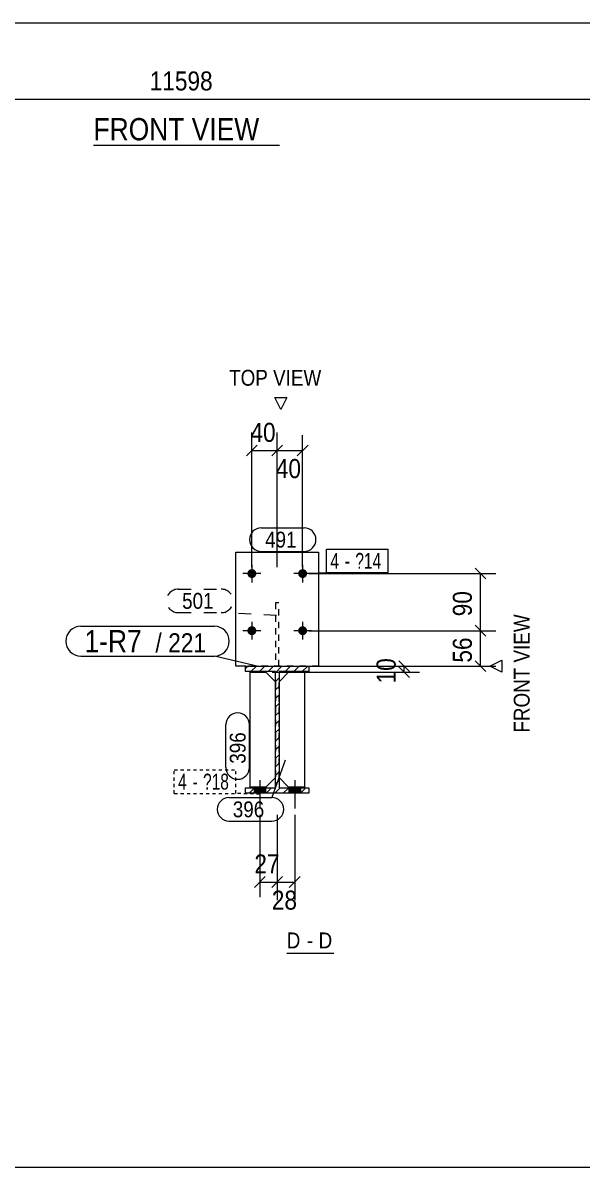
# Model space of a CAD drawing. Header units: millimetres. Extents: x 2 to 825, y 1 to 579.
# Drawn here: x 341.3 to 429.4, y 5 to 185.3 of the extents above; entities that cross this region are included whole.
import ezdxf

# ---------------------------------------------------------------- set-up
doc = ezdxf.new("R2010")
doc.units = ezdxf.units.MM
for name, pattern in [('XKITLINE00', [0]), ('XKITLINE01', [4, 1, -1, 1, -1]), ('XKITLINE02', [4, 2, -2]), ('XKITLINE04', [3, 0.5, -0.5, 0.5, -0.5, 0.5, -0.5])]:
    doc.linetypes.add(name, pattern=pattern)
for name, color, linetype, lineweight in [('Bolt', 3, 'Continuous', 0), ('BoltMark', 7, 'Continuous', 0), ('Dimensions', 7, 'Continuous', 0), ('DrawingSheet', 5, 'Continuous', 0), ('OtherObjectType', 7, 'Continuous', 0), ('Part', 2, 'Continuous', 0), ('PartMark', 7, 'Continuous', 0)]:
    doc.layers.add(name, color=color, linetype=linetype, lineweight=lineweight)
doc.styles.add('ARIAL', font='ARIAL.TTF')
doc.styles.add('ARIAL_NARROW', font='ARIALN.TTF')

# ---------------------------------------------------------------- blocks, each defined once
blk = doc.blocks.new('*A1')
at = {"layer": 'Part', "color": 7, "linetype": 'XKITLINE00', "lineweight": 0}
for p, q in [((376.36, 83.55), (376.73, 83.92)), ((377.22, 83.07), (378.07, 83.92)), ((378.57, 83.07), (379.42, 83.92)), ((379.92, 83.07), (380.77, 83.92)), ((381.08, 82.89), (382.11, 83.92)), ((382.61, 83.07), (383.46, 83.92)), ((383.96, 83.07), (384.81, 83.92)), ((385.31, 83.07), (386.16, 83.92)), ((381.08, 81.54), (381.64, 82.1)), ((381.08, 80.19), (381.64, 80.75)), ((381.08, 78.85), (381.64, 79.41)), ((381.08, 77.5), (381.64, 78.06)), ((381.08, 76.15), (381.64, 76.71)), ((381.08, 74.8), (381.64, 75.36)), ((381.08, 73.46), (381.64, 74.02)), ((381.08, 72.11), (381.64, 72.67)), ((381.08, 70.76), (381.64, 71.32)), ((381.08, 69.42), (381.64, 69.98)), ((381.08, 68.07), (381.64, 68.63)), ((381.08, 66.72), (381.64, 67.28)), ((381.08, 65.38), (381.64, 65.94)), ((376.36, 64.7), (376.43, 64.77)), ((376.93, 63.92), (377.78, 64.77)), ((378.28, 63.92), (379.13, 64.77)), ((379.63, 63.92), (380.48, 64.77)), ((380.97, 63.92), (381.82, 64.77)), ((382.32, 63.92), (383.17, 64.77)), ((383.67, 63.92), (384.52, 64.77)), ((385.01, 63.92), (385.69, 64.59)), ((385.69, 64.59), (385.86, 64.77)), ((386.36, 63.92), (386.36, 63.92)), ((386.36, 63.92), (386.36, 63.92))]:
    blk.add_line(p, q, dxfattribs=at)
blk = doc.blocks.new('*A106')
at = {"layer": 'Bolt'}
for points in [[(379.51, 64.77), (379.51, 63.92), (377.71, 63.92), (377.71, 64.77)], [(379.51, 64.77), (379.51, 63.92), (377.71, 63.92), (377.71, 64.77)], [(385.01, 64.77), (385.01, 63.92), (383.21, 63.92), (383.21, 64.77)], [(385.01, 64.77), (385.01, 63.92), (383.21, 63.92), (383.21, 64.77)]]:
    blk.add_hatch(color=3, dxfattribs=at).paths.add_polyline_path(points, flags=17)
at = {"layer": 'Bolt', "color": 3, "linetype": 'XKITLINE00', "lineweight": 0}
for p, q in [((378.61, 65.99), (378.61, 61.49)), ((378.61, 65.99), (378.61, 61.49)), ((384.11, 65.99), (384.11, 61.49)), ((384.11, 65.99), (384.11, 61.49)), ((377.71, 64.77), (377.71, 63.92)), ((377.71, 64.77), (377.71, 63.92)), ((379.51, 64.77), (379.51, 63.92)), ((379.51, 64.77), (379.51, 63.92)), ((383.21, 64.77), (383.21, 63.92)), ((383.21, 64.77), (383.21, 63.92)), ((385.01, 64.77), (385.01, 63.92)), ((385.01, 64.77), (385.01, 63.92))]:
    blk.add_line(p, q, dxfattribs=at)
blk = doc.blocks.new('*A107')
at = {"layer": 'Bolt'}
for points in [[(378.06, 98.49), (378.06, 98.45), (378.05, 98.42), (378.05, 98.38), (378.04, 98.35), (378.03, 98.32), (378.02, 98.28), (378.01, 98.25), (377.99, 98.22), (377.98, 98.19), (377.96, 98.16), (377.94, 98.13), (377.92, 98.1), (377.9, 98.08), (377.88, 98.05), (377.86, 98.02), (377.83, 98), (377.81, 97.98), (377.78, 97.96), (377.75, 97.94), (377.72, 97.92), (377.69, 97.9), (377.66, 97.89), (377.63, 97.87), (377.6, 97.86), (377.56, 97.85), (377.53, 97.84), (377.5, 97.83), (377.46, 97.83), (377.43, 97.82), (377.4, 97.82), (377.36, 97.82), (377.33, 97.82), (377.29, 97.82), (377.26, 97.83), (377.22, 97.83), (377.19, 97.84), (377.16, 97.85), (377.13, 97.86), (377.09, 97.87), (377.06, 97.89), (377.03, 97.9), (377, 97.92), (376.97, 97.94), (376.94, 97.96), (376.92, 97.98), (376.89, 98), (376.87, 98.02), (376.84, 98.05), (376.82, 98.08), (376.8, 98.1), (376.78, 98.13), (376.76, 98.16), (376.74, 98.19), (376.73, 98.22), (376.71, 98.25), (376.7, 98.28), (376.69, 98.32), (376.68, 98.35), (376.67, 98.38), (376.67, 98.42), (376.66, 98.45), (376.66, 98.49), (376.66, 98.52), (376.66, 98.55), (376.66, 98.59), (376.67, 98.62), (376.67, 98.66), (376.68, 98.69), (376.69, 98.72), (376.7, 98.76), (376.71, 98.79), (376.73, 98.82), (376.74, 98.85), (376.76, 98.88), (376.78, 98.91), (376.8, 98.94), (376.82, 98.96), (376.84, 98.99), (376.87, 99.01), (376.89, 99.04), (376.92, 99.06), (376.94, 99.08), (376.97, 99.1), (377, 99.12), (377.03, 99.14), (377.06, 99.15), (377.09, 99.17), (377.13, 99.18), (377.16, 99.19), (377.19, 99.2), (377.22, 99.21), (377.26, 99.21), (377.29, 99.22), (377.33, 99.22), (377.36, 99.22), (377.4, 99.22), (377.43, 99.22), (377.46, 99.21), (377.5, 99.21), (377.53, 99.2), (377.56, 99.19), (377.6, 99.18), (377.63, 99.17), (377.66, 99.15), (377.69, 99.14), (377.72, 99.12), (377.75, 99.1), (377.78, 99.08), (377.81, 99.06), (377.83, 99.04), (377.86, 99.01), (377.88, 98.99), (377.9, 98.96), (377.92, 98.94), (377.94, 98.91), (377.96, 98.88), (377.98, 98.85), (377.99, 98.82), (378.01, 98.79), (378.02, 98.76), (378.03, 98.72), (378.04, 98.69), (378.05, 98.66), (378.05, 98.62), (378.06, 98.59), (378.06, 98.55), (378.06, 98.52)], [(386.06, 98.49), (386.06, 98.45), (386.05, 98.42), (386.05, 98.38), (386.04, 98.35), (386.03, 98.32), (386.02, 98.28), (386.01, 98.25), (385.99, 98.22), (385.98, 98.19), (385.96, 98.16), (385.94, 98.13), (385.92, 98.1), (385.9, 98.08), (385.88, 98.05), (385.86, 98.02), (385.83, 98), (385.81, 97.98), (385.78, 97.96), (385.75, 97.94), (385.72, 97.92), (385.69, 97.9), (385.66, 97.89), (385.63, 97.87), (385.6, 97.86), (385.56, 97.85), (385.53, 97.84), (385.5, 97.83), (385.46, 97.83), (385.43, 97.82), (385.4, 97.82), (385.36, 97.82), (385.33, 97.82), (385.29, 97.82), (385.26, 97.83), (385.22, 97.83), (385.19, 97.84), (385.16, 97.85), (385.13, 97.86), (385.09, 97.87), (385.06, 97.89), (385.03, 97.9), (385, 97.92), (384.97, 97.94), (384.94, 97.96), (384.92, 97.98), (384.89, 98), (384.87, 98.02), (384.84, 98.05), (384.82, 98.08), (384.8, 98.1), (384.78, 98.13), (384.76, 98.16), (384.74, 98.19), (384.73, 98.22), (384.71, 98.25), (384.7, 98.28), (384.69, 98.32), (384.68, 98.35), (384.67, 98.38), (384.67, 98.42), (384.66, 98.45), (384.66, 98.49), (384.66, 98.52), (384.66, 98.55), (384.66, 98.59), (384.67, 98.62), (384.67, 98.66), (384.68, 98.69), (384.69, 98.72), (384.7, 98.76), (384.71, 98.79), (384.73, 98.82), (384.74, 98.85), (384.76, 98.88), (384.78, 98.91), (384.8, 98.94), (384.82, 98.96), (384.84, 98.99), (384.87, 99.01), (384.89, 99.04), (384.92, 99.06), (384.94, 99.08), (384.97, 99.1), (385, 99.12), (385.03, 99.14), (385.06, 99.15), (385.09, 99.17), (385.13, 99.18), (385.16, 99.19), (385.19, 99.2), (385.22, 99.21), (385.26, 99.21), (385.29, 99.22), (385.33, 99.22), (385.36, 99.22), (385.4, 99.22), (385.43, 99.22), (385.46, 99.21), (385.5, 99.21), (385.53, 99.2), (385.56, 99.19), (385.6, 99.18), (385.63, 99.17), (385.66, 99.15), (385.69, 99.14), (385.72, 99.12), (385.75, 99.1), (385.78, 99.08), (385.81, 99.06), (385.83, 99.04), (385.86, 99.01), (385.88, 98.99), (385.9, 98.96), (385.92, 98.94), (385.94, 98.91), (385.96, 98.88), (385.98, 98.85), (385.99, 98.82), (386.01, 98.79), (386.02, 98.76), (386.03, 98.72), (386.04, 98.69), (386.05, 98.66), (386.05, 98.62), (386.06, 98.59), (386.06, 98.55), (386.06, 98.52)], [(378.06, 89.49), (378.06, 89.45), (378.05, 89.42), (378.05, 89.38), (378.04, 89.35), (378.03, 89.32), (378.02, 89.28), (378.01, 89.25), (377.99, 89.22), (377.98, 89.19), (377.96, 89.16), (377.94, 89.13), (377.92, 89.1), (377.9, 89.08), (377.88, 89.05), (377.86, 89.02), (377.83, 89), (377.81, 88.98), (377.78, 88.96), (377.75, 88.94), (377.72, 88.92), (377.69, 88.9), (377.66, 88.89), (377.63, 88.87), (377.6, 88.86), (377.56, 88.85), (377.53, 88.84), (377.5, 88.83), (377.46, 88.83), (377.43, 88.82), (377.4, 88.82), (377.36, 88.82), (377.33, 88.82), (377.29, 88.82), (377.26, 88.83), (377.22, 88.83), (377.19, 88.84), (377.16, 88.85), (377.13, 88.86), (377.09, 88.87), (377.06, 88.89), (377.03, 88.9), (377, 88.92), (376.97, 88.94), (376.94, 88.96), (376.92, 88.98), (376.89, 89), (376.87, 89.02), (376.84, 89.05), (376.82, 89.08), (376.8, 89.1), (376.78, 89.13), (376.76, 89.16), (376.74, 89.19), (376.73, 89.22), (376.71, 89.25), (376.7, 89.28), (376.69, 89.32), (376.68, 89.35), (376.67, 89.38), (376.67, 89.42), (376.66, 89.45), (376.66, 89.49), (376.66, 89.52), (376.66, 89.55), (376.66, 89.59), (376.67, 89.62), (376.67, 89.66), (376.68, 89.69), (376.69, 89.72), (376.7, 89.76), (376.71, 89.79), (376.73, 89.82), (376.74, 89.85), (376.76, 89.88), (376.78, 89.91), (376.8, 89.94), (376.82, 89.96), (376.84, 89.99), (376.87, 90.01), (376.89, 90.04), (376.92, 90.06), (376.94, 90.08), (376.97, 90.1), (377, 90.12), (377.03, 90.14), (377.06, 90.15), (377.09, 90.17), (377.13, 90.18), (377.16, 90.19), (377.19, 90.2), (377.22, 90.21), (377.26, 90.21), (377.29, 90.22), (377.33, 90.22), (377.36, 90.22), (377.4, 90.22), (377.43, 90.22), (377.46, 90.21), (377.5, 90.21), (377.53, 90.2), (377.56, 90.19), (377.6, 90.18), (377.63, 90.17), (377.66, 90.15), (377.69, 90.14), (377.72, 90.12), (377.75, 90.1), (377.78, 90.08), (377.81, 90.06), (377.83, 90.04), (377.86, 90.01), (377.88, 89.99), (377.9, 89.96), (377.92, 89.94), (377.94, 89.91), (377.96, 89.88), (377.98, 89.85), (377.99, 89.82), (378.01, 89.79), (378.02, 89.76), (378.03, 89.72), (378.04, 89.69), (378.05, 89.66), (378.05, 89.62), (378.06, 89.59), (378.06, 89.55), (378.06, 89.52)], [(386.06, 89.49), (386.06, 89.45), (386.05, 89.42), (386.05, 89.38), (386.04, 89.35), (386.03, 89.32), (386.02, 89.28), (386.01, 89.25), (385.99, 89.22), (385.98, 89.19), (385.96, 89.16), (385.94, 89.13), (385.92, 89.1), (385.9, 89.08), (385.88, 89.05), (385.86, 89.02), (385.83, 89), (385.81, 88.98), (385.78, 88.96), (385.75, 88.94), (385.72, 88.92), (385.69, 88.9), (385.66, 88.89), (385.63, 88.87), (385.6, 88.86), (385.56, 88.85), (385.53, 88.84), (385.5, 88.83), (385.46, 88.83), (385.43, 88.82), (385.4, 88.82), (385.36, 88.82), (385.33, 88.82), (385.29, 88.82), (385.26, 88.83), (385.22, 88.83), (385.19, 88.84), (385.16, 88.85), (385.13, 88.86), (385.09, 88.87), (385.06, 88.89), (385.03, 88.9), (385, 88.92), (384.97, 88.94), (384.94, 88.96), (384.92, 88.98), (384.89, 89), (384.87, 89.02), (384.84, 89.05), (384.82, 89.08), (384.8, 89.1), (384.78, 89.13), (384.76, 89.16), (384.74, 89.19), (384.73, 89.22), (384.71, 89.25), (384.7, 89.28), (384.69, 89.32), (384.68, 89.35), (384.67, 89.38), (384.67, 89.42), (384.66, 89.45), (384.66, 89.49), (384.66, 89.52), (384.66, 89.55), (384.66, 89.59), (384.67, 89.62), (384.67, 89.66), (384.68, 89.69), (384.69, 89.72), (384.7, 89.76), (384.71, 89.79), (384.73, 89.82), (384.74, 89.85), (384.76, 89.88), (384.78, 89.91), (384.8, 89.94), (384.82, 89.96), (384.84, 89.99), (384.87, 90.01), (384.89, 90.04), (384.92, 90.06), (384.94, 90.08), (384.97, 90.1), (385, 90.12), (385.03, 90.14), (385.06, 90.15), (385.09, 90.17), (385.13, 90.18), (385.16, 90.19), (385.19, 90.2), (385.22, 90.21), (385.26, 90.21), (385.29, 90.22), (385.33, 90.22), (385.36, 90.22), (385.4, 90.22), (385.43, 90.22), (385.46, 90.21), (385.5, 90.21), (385.53, 90.2), (385.56, 90.19), (385.6, 90.18), (385.63, 90.17), (385.66, 90.15), (385.69, 90.14), (385.72, 90.12), (385.75, 90.1), (385.78, 90.08), (385.81, 90.06), (385.83, 90.04), (385.86, 90.01), (385.88, 89.99), (385.9, 89.96), (385.92, 89.94), (385.94, 89.91), (385.96, 89.88), (385.98, 89.85), (385.99, 89.82), (386.01, 89.79), (386.02, 89.76), (386.03, 89.72), (386.04, 89.69), (386.05, 89.66), (386.05, 89.62), (386.06, 89.59), (386.06, 89.55), (386.06, 89.52)]]:
    blk.add_hatch(color=3, dxfattribs=at).paths.add_polyline_path(points, flags=17)
at = {"layer": 'Bolt', "color": 3, "linetype": 'XKITLINE00', "lineweight": 0}
for p, q in [((377.36, 99.92), (377.36, 97.12)), ((385.36, 99.92), (385.36, 97.12)), ((378.76, 98.52), (375.96, 98.52)), ((386.76, 98.52), (383.96, 98.52)), ((377.36, 90.92), (377.36, 88.12)), ((385.36, 90.92), (385.36, 88.12)), ((378.76, 89.52), (375.96, 89.52)), ((386.76, 89.52), (383.96, 89.52))]:
    blk.add_line(p, q, dxfattribs=at)
blk = doc.blocks.new('*A108')
at = {"layer": 'Part', "color": 2, "linetype": 'XKITLINE00', "lineweight": 0}
for p, q in [((376.36, 83.07), (376.36, 83.92)), ((376.36, 83.92), (386.36, 83.92)), ((381.08, 83.07), (376.36, 83.07)), ((381.08, 64.77), (381.08, 83.07)), ((386.36, 83.07), (381.64, 83.07)), ((381.64, 83.07), (381.64, 64.77)), ((386.36, 83.92), (386.36, 83.07)), ((376.36, 63.92), (376.36, 64.77)), ((376.36, 64.77), (381.08, 64.77)), ((386.36, 63.92), (376.36, 63.92)), ((381.64, 64.77), (386.36, 64.77)), ((386.36, 64.77), (386.36, 63.92))]:
    blk.add_line(p, q, dxfattribs=at)
blk = doc.blocks.new('*A109')
at = {"layer": 'Part', "color": 7, "linetype": 'XKITLINE01', "lineweight": 0}
for p, q in [((381.61, 93.92), (381.11, 93.92)), ((381.11, 93.92), (381.11, 83.92)), ((381.61, 83.92), (381.61, 93.92)), ((381.11, 83.92), (381.61, 83.92))]:
    blk.add_line(p, q, dxfattribs=at)
blk = doc.blocks.new('*A110')
at = {"layer": 'Part', "color": 2, "linetype": 'XKITLINE00', "lineweight": 0}
for p, q in [((374.86, 83.92), (374.86, 101.92)), ((374.86, 101.92), (387.86, 101.92)), ((387.86, 101.92), (387.86, 83.92)), ((376.36, 83.92), (374.86, 83.92)), ((386.36, 83.92), (387.86, 83.92))]:
    blk.add_line(p, q, dxfattribs=at)
at = {"layer": 'Part', "color": 7, "linetype": 'XKITLINE01', "lineweight": 0}
blk.add_line((387.86, 83.92), (376.36, 83.92), dxfattribs=at)
blk = doc.blocks.new('*A111')
at = {"layer": 'Part', "color": 2, "linetype": 'XKITLINE00', "lineweight": 0}
for p, q in [((377.08, 64.87), (377.08, 82.97)), ((377.08, 82.97), (379.58, 82.97)), ((379.58, 82.97), (381.08, 81.47)), ((381.08, 66.37), (379.58, 64.87)), ((379.58, 64.87), (377.08, 64.87))]:
    blk.add_line(p, q, dxfattribs=at)
at = {"layer": 'Part', "color": 7, "linetype": 'XKITLINE01', "lineweight": 0}
blk.add_line((381.08, 81.47), (381.08, 66.37), dxfattribs=at)
blk = doc.blocks.new('*A112')
at = {"layer": 'Part', "color": 2, "linetype": 'XKITLINE00', "lineweight": 0}
for p, q in [((381.64, 81.47), (383.14, 82.97)), ((383.14, 82.97), (385.64, 82.97)), ((385.64, 82.97), (385.64, 64.87)), ((383.14, 64.87), (381.64, 66.37)), ((385.64, 64.87), (383.14, 64.87))]:
    blk.add_line(p, q, dxfattribs=at)
at = {"layer": 'Part', "color": 7, "linetype": 'XKITLINE01', "lineweight": 0}
blk.add_line((381.64, 66.37), (381.64, 81.47), dxfattribs=at)
blk = doc.blocks.new('*A123')
at = {"layer": 'DrawingSheet', "color": 5, "linetype": 'XKITLINE00', "lineweight": 0}
blk.add_line((5, 5), (825, 5), dxfattribs=at)
blk = doc.blocks.new('*A136')
at = {"layer": 'OtherObjectType', "color": 7, "linetype": 'XKITLINE00', "lineweight": 0}
blk.add_line((352.43, 166.04), (381.73, 166.04), dxfattribs=at)
at = {"layer": 'OtherObjectType', "color": 7, "style": 'ARIAL', "width": 0.85}
blk.add_text('FRONT VIEW', height=3.5, dxfattribs=at).set_placement((352.43, 166.79))
blk = doc.blocks.new('*A139')
at = {"layer": 'Dimensions', "color": 7, "linetype": 'XKITLINE00', "lineweight": 0}
blk.add_line((47.87, 173.29), (685.82, 173.29), dxfattribs=at)
at = {"layer": 'Dimensions', "color": 3, "style": 'ARIAL', "width": 0.85}
blk.add_text('11598', height=3, dxfattribs=at).set_placement((361.28, 174.64))
blk = doc.blocks.new('*A190')
at = {"layer": 'Dimensions', "color": 7, "linetype": 'XKITLINE00', "lineweight": 0}
blk.add_line((47.87, 185.29), (674.39, 185.29), dxfattribs=at)
blk = doc.blocks.new('*A228')
at = {"layer": 'Dimensions', "color": 7, "linetype": 'XKITLINE00', "lineweight": 0}
for p, q in [((412.51, 90.37), (414.21, 88.67)), ((386.36, 89.52), (415.76, 89.52)), ((413.36, 83.92), (413.36, 89.52)), ((412.51, 84.77), (414.21, 83.07)), ((387.36, 83.92), (415.76, 83.92))]:
    blk.add_line(p, q, dxfattribs=at)
at = {"layer": 'Dimensions', "color": 3}
for p in [(413.36, 89.52), (413.36, 83.92)]:
    blk.add_point(p, dxfattribs=at)
at = {"layer": 'Dimensions', "color": 3, "style": 'ARIAL', "width": 0.85}
blk.add_text('56', height=3, rotation=90.0002, dxfattribs=at).set_placement((412.01, 84.49))
blk = doc.blocks.new('*A229')
at = {"layer": 'Dimensions', "color": 7, "linetype": 'XKITLINE00', "lineweight": 0}
for p, q in [((412.51, 99.37), (414.21, 97.67)), ((386.36, 98.52), (415.76, 98.52)), ((413.36, 89.52), (413.36, 98.52)), ((412.51, 90.37), (414.21, 88.67)), ((386.36, 89.52), (415.76, 89.52))]:
    blk.add_line(p, q, dxfattribs=at)
at = {"layer": 'Dimensions', "color": 3}
for p in [(413.36, 98.52), (413.36, 89.52)]:
    blk.add_point(p, dxfattribs=at)
at = {"layer": 'Dimensions', "color": 3, "style": 'ARIAL', "width": 0.85}
blk.add_text('90', height=3, rotation=90.0002, dxfattribs=at).set_placement((412.01, 91.79))
blk = doc.blocks.new('*A230')
at = {"layer": 'Dimensions', "color": 7, "linetype": 'XKITLINE00', "lineweight": 0}
for p, q in [((400.51, 84.77), (402.21, 83.07)), ((380.58, 82.97), (403.76, 82.97)), ((387.36, 83.92), (403.76, 83.92)), ((400.51, 83.82), (402.21, 82.12)), ((401.36, 82.97), (401.36, 83.92))]:
    blk.add_line(p, q, dxfattribs=at)
at = {"layer": 'Dimensions', "color": 3}
for p in [(401.36, 83.92), (401.36, 82.97)]:
    blk.add_point(p, dxfattribs=at)
at = {"layer": 'Dimensions', "color": 3, "style": 'ARIAL', "width": 0.85}
blk.add_text('10', height=3, rotation=90.0002, dxfattribs=at).set_placement((400.01, 81.22))
blk = doc.blocks.new('*A231')
at = {"layer": 'Dimensions', "color": 7, "linetype": 'XKITLINE00', "lineweight": 0}
for p, q in [((377.36, 99.52), (377.36, 120.77)), ((381.36, 99.52), (381.36, 120.77)), ((378.21, 118.77), (376.51, 117.07)), ((377.36, 117.92), (381.36, 117.92)), ((382.21, 118.77), (380.51, 117.07))]:
    blk.add_line(p, q, dxfattribs=at)
at = {"layer": 'Dimensions', "color": 3}
for p in [(377.36, 117.92), (381.36, 117.92)]:
    blk.add_point(p, dxfattribs=at)
at = {"layer": 'Dimensions', "color": 3, "style": 'ARIAL', "width": 0.85}
blk.add_text('40', height=3, dxfattribs=at).set_placement((377.14, 119.27))
blk = doc.blocks.new('*A232')
at = {"layer": 'Dimensions', "color": 7, "linetype": 'XKITLINE00', "lineweight": 0}
for p, q in [((381.36, 99.52), (381.36, 120.32)), ((385.36, 99.52), (385.36, 120.32)), ((382.21, 118.77), (380.51, 117.07)), ((381.36, 117.92), (385.36, 117.92)), ((386.21, 118.77), (384.51, 117.07))]:
    blk.add_line(p, q, dxfattribs=at)
at = {"layer": 'Dimensions', "color": 3}
for p in [(381.36, 117.92), (385.36, 117.92)]:
    blk.add_point(p, dxfattribs=at)
at = {"layer": 'Dimensions', "color": 3, "style": 'ARIAL', "width": 0.85}
blk.add_text('40', height=3, dxfattribs=at).set_placement((381.14, 113.57))
blk = doc.blocks.new('*A233')
at = {"layer": 'Dimensions', "color": 7, "linetype": 'XKITLINE00', "lineweight": 0}
for p, q in [((378.61, 60.49), (378.61, 47.52)), ((381.36, 60.49), (381.36, 47.52)), ((379.46, 50.77), (377.76, 49.07)), ((382.21, 50.77), (380.51, 49.07)), ((378.61, 49.92), (381.36, 49.92))]:
    blk.add_line(p, q, dxfattribs=at)
at = {"layer": 'Dimensions', "color": 3}
for p in [(378.61, 49.92), (381.36, 49.92)]:
    blk.add_point(p, dxfattribs=at)
at = {"layer": 'Dimensions', "color": 3, "style": 'ARIAL', "width": 0.85}
blk.add_text('27', height=3, dxfattribs=at).set_placement((377.76, 51.27))
blk = doc.blocks.new('*A234')
at = {"layer": 'Dimensions', "color": 7, "linetype": 'XKITLINE00', "lineweight": 0}
for p, q in [((381.36, 60.49), (381.36, 47.07)), ((384.11, 60.49), (384.11, 47.07)), ((382.21, 50.77), (380.51, 49.07)), ((384.96, 50.77), (383.26, 49.07)), ((381.36, 49.92), (384.11, 49.92))]:
    blk.add_line(p, q, dxfattribs=at)
at = {"layer": 'Dimensions', "color": 3}
for p in [(381.36, 49.92), (384.11, 49.92)]:
    blk.add_point(p, dxfattribs=at)
at = {"layer": 'Dimensions', "color": 3, "style": 'ARIAL', "width": 0.85}
blk.add_text('28', height=3, dxfattribs=at).set_placement((380.51, 45.57))
blk = doc.blocks.new('*A235')
at = {"layer": 'BoltMark', "color": 7, "linetype": 'XKITLINE00', "lineweight": 0}
for p, q in [((389.13, 102.37), (398.82, 102.37)), ((389.13, 98.67), (389.13, 102.37)), ((398.82, 98.67), (398.82, 102.37)), ((385.36, 98.52), (389.13, 98.67)), ((389.13, 98.67), (398.82, 98.67))]:
    blk.add_line(p, q, dxfattribs=at)
at = {"layer": 'BoltMark', "color": 3, "style": 'ARIAL_NARROW', "width": 0.85}
for s, p in [('4', (389.73, 99.27)), ('?14', (393.66, 99.27)), ('-', (392, 99.27))]:
    blk.add_text(s, height=2.5, dxfattribs=at).set_placement(p)
blk = doc.blocks.new('*A236')
at = {"layer": 'BoltMark', "color": 7, "linetype": 'XKITLINE04', "lineweight": 0}
for p, q in [((365.15, 67.59), (374.84, 67.59)), ((365.15, 63.89), (365.15, 67.59)), ((374.84, 63.89), (374.84, 67.59)), ((365.15, 63.89), (374.84, 63.89)), ((378.61, 63.74), (374.84, 63.89))]:
    blk.add_line(p, q, dxfattribs=at)
at = {"layer": 'BoltMark', "color": 3, "style": 'ARIAL_NARROW', "width": 0.85}
for s, p in [('4', (365.75, 64.49)), ('?18', (369.68, 64.49)), ('-', (368.02, 64.49))]:
    blk.add_text(s, height=2.5, dxfattribs=at).set_placement(p)
blk = doc.blocks.new('*A237')
at = {"layer": 'PartMark', "color": 7, "linetype": 'XKITLINE00', "lineweight": 0}
for p, q in [((382.6, 69.1), (380.53, 63.22)), ((373.76, 63.22), (380.53, 63.22)), ((373.76, 59.52), (380.53, 59.52))]:
    blk.add_line(p, q, dxfattribs=at)
for centre, start, end in [((373.76, 61.37), 90, 270), ((380.53, 61.37), 270, 90)]:
    blk.add_arc(centre, 1.85, start, end, dxfattribs=at)
at = {"layer": 'PartMark', "color": 3, "style": 'ARIAL', "width": 0.85}
blk.add_text('396', height=2.5, dxfattribs=at).set_placement((374.36, 60.12))
blk = doc.blocks.new('*A238')
at = {"layer": 'PartMark', "color": 7, "linetype": 'XKITLINE00', "lineweight": 0}
for p, q in [((373.28, 67.96), (373.28, 74.72)), ((376.98, 67.96), (376.98, 74.72))]:
    blk.add_line(p, q, dxfattribs=at)
for centre, start, end in [((375.13, 74.72), 0, 180), ((375.13, 67.96), 180, 0)]:
    blk.add_arc(centre, 1.85, start, end, dxfattribs=at)
at = {"layer": 'PartMark', "color": 3, "style": 'ARIAL', "width": 0.85}
blk.add_text('396', height=2.5, rotation=90.0002, dxfattribs=at).set_placement((376.38, 68.56))
blk = doc.blocks.new('*A239')
at = {"layer": 'PartMark', "color": 7, "linetype": 'XKITLINE00', "lineweight": 0}
for p, q in [((378.85, 105.72), (385.61, 105.72)), ((378.85, 102.02), (385.61, 102.02))]:
    blk.add_line(p, q, dxfattribs=at)
for centre, start, end in [((378.85, 103.87), 90, 270), ((385.61, 103.87), 270, 90)]:
    blk.add_arc(centre, 1.85, start, end, dxfattribs=at)
at = {"layer": 'PartMark', "color": 3, "style": 'ARIAL', "width": 0.85}
blk.add_text('491', height=2.5, dxfattribs=at).set_placement((379.45, 102.62))
blk = doc.blocks.new('*A240')
at = {"layer": 'PartMark', "color": 7, "linetype": 'XKITLINE02', "lineweight": 0}
for p, q in [((365.78, 96.07), (372.55, 96.07)), ((365.78, 92.37), (372.55, 92.37)), ((381.24, 91.89), (372.55, 92.37))]:
    blk.add_line(p, q, dxfattribs=at)
for centre, start, end in [((365.78, 94.22), 90, 270), ((372.55, 94.22), 270, 90)]:
    blk.add_arc(centre, 1.85, start, end, dxfattribs=at)
at = {"layer": 'PartMark', "color": 3, "style": 'ARIAL', "width": 0.85}
blk.add_text('501', height=2.5, dxfattribs=at).set_placement((366.38, 92.97))
blk = doc.blocks.new('*A241')
at = {"layer": 'PartMark', "color": 7, "linetype": 'XKITLINE00', "lineweight": 0}
for p, q in [((350.41, 90.22), (371.46, 90.22)), ((350.41, 85.52), (371.46, 85.52)), ((378.39, 83.87), (371.46, 85.52))]:
    blk.add_line(p, q, dxfattribs=at)
for centre, start, end in [((350.41, 87.87), 90, 270), ((371.46, 87.87), 270, 90)]:
    blk.add_arc(centre, 2.35, start, end, dxfattribs=at)
at = {"layer": 'PartMark', "color": 1, "style": 'ARIAL', "width": 0.85}
blk.add_text('1-R7', height=3.5, dxfattribs=at).set_placement((351.01, 86.12))
at = {"layer": 'PartMark', "color": 3, "style": 'ARIAL', "width": 0.85}
for s, p in [('/', (362.18, 86.12)), ('221', (364.19, 86.12))]:
    blk.add_text(s, height=3, dxfattribs=at).set_placement(p)
blk = doc.blocks.new('*A242')
at = {"layer": 'OtherObjectType', "color": 7, "linetype": 'XKITLINE00', "lineweight": 0}
for p, q in [((381.94, 124.37), (381, 126.24)), ((381, 126.24), (382.87, 126.24)), ((382.87, 126.24), (381.94, 124.37)), ((381.94, 124.37), (381.94, 124.37)), ((414.86, 83.92), (416.74, 84.86)), ((416.74, 84.86), (416.74, 82.98)), ((416.74, 82.98), (414.86, 83.92)), ((414.86, 83.92), (414.86, 83.92)), ((382.85, 38.72), (390.27, 38.72))]:
    blk.add_line(p, q, dxfattribs=at)
at = {"layer": 'OtherObjectType', "color": 7, "style": 'ARIAL', "width": 0.85}
for s, p in [('TOP VIEW', (373.78, 128.12)), ('D', (382.85, 39.47)), ('D', (387.87, 39.47)), ('-', (386.01, 39.47))]:
    blk.add_text(s, height=2.5, dxfattribs=at).set_placement(p)
blk.add_text('FRONT VIEW', height=2.5, rotation=90, dxfattribs=at).set_placement((421.11, 73.46))

msp = doc.modelspace()

# ---------------------------------------------------------------- block references
at = {"lineweight": 0}
for name in ['*A123', '*A190', '*A139', '*A136', '*A231', '*A232', '*A239', '*A110', '*A235', '*A107', '*A229', '*A240', '*A109', '*A241', '*A228', '*A230', '*A1', '*A108', '*A111', '*A112', '*A238', '*A237', '*A236', '*A106', '*A233', '*A234']:
    msp.add_blockref(name, (0, 0), dxfattribs=at)
at = {"layer": 'OtherObjectType', "lineweight": 0}
msp.add_blockref('*A242', (0, 0), dxfattribs=at)

doc.saveas('drawing.dxf')
